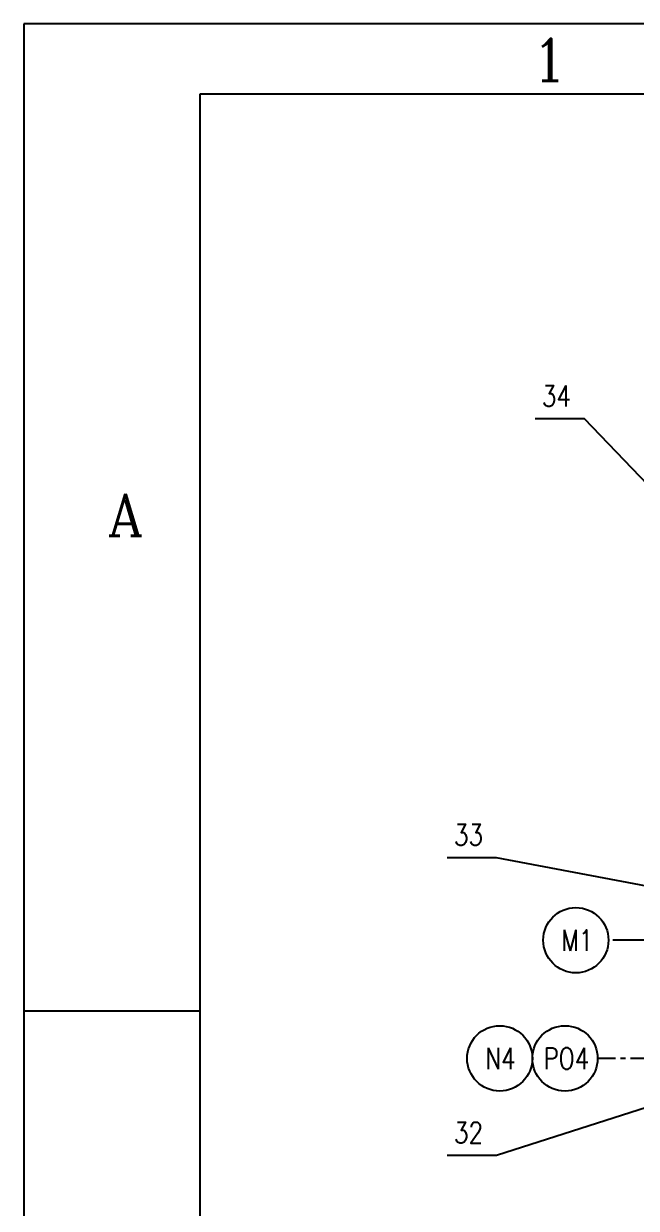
# Model space of a CAD drawing. Extents: x 16825 to 205982, y -10874 to 68273.
# Drawn here: x 159879 to 162924, y 62386 to 68273 of the extents above; entities that cross this region are included whole.
import ezdxf
from ezdxf.enums import TextEntityAlignment as Align

# ---------------------------------------------------------------- set-up
doc = ezdxf.new("R2010")
doc.units = 0
doc.header["$LTSCALE"] = 5
doc.header["$MEASUREMENT"] = 0
doc.linetypes.add('CENTER', pattern=[18, 15, -1, 1, -1])
for name, color, linetype in [('CEN', 6, 'CENTER'), ('DIM', 1, 'CONTINUOUS'), ('THIN', 1, 'CONTINUOUS'), ('TK', 3, 'CONTINUOUS'), ('TXT', 3, 'CONTINUOUS'), ('TXT_E', 7, 'CONTINUOUS')]:
    doc.layers.add(name, color=color, linetype=linetype)
doc.styles.add('ROMANC', font='romanc')
doc.styles.get("Standard").update_dxf_attribs({"font": 'simplex', "width": 0.75, "bigfont": 'hzdx'})

msp = doc.modelspace()

# ---------------------------------------------------------------- linework, layer by layer
at = {"layer": 'CEN', "ltscale": 5}
for p, q in [((163631.742, 63718.525), (162785.965, 63718.525)), ((164170.377, 63131.373), (162731.954, 63131.373))]:
    msp.add_line(p, q, dxfattribs=at)
at = {"layer": 'DIM'}
for centre in [(162623.778, 63718.525), (162245.395, 63131.373), (162569.768, 63131.373)]:
    msp.add_circle(centre, 162.187, dxfattribs=at)
at = {"layer": 'THIN'}
for p, q in [((164206.684, 64703.785), (162666.521, 66309.315)), ((164140.377, 63767.626), (162229.69, 64128.51)), ((163735.877, 63131.373), (162229.69, 62649.118))]:
    msp.add_line(p, q, dxfattribs=at)
at = {"layer": 'TK'}
for p, q in [((159879.065, 68272.715), (159879.065, 26657.715)), ((184169.065, 68272.715), (159879.065, 68272.715)), ((160754.065, 67922.715), (160754.065, 27007.715)), ((183819.065, 67922.715), (160754.065, 67922.715)), ((159879.065, 63367.465), (160754.065, 63367.465))]:
    msp.add_line(p, q, dxfattribs=at)
at = {"layer": 'TXT_E', "color": 2}
for p, q in [((162666.521, 66309.315), (162420.765, 66309.315)), ((162229.69, 64128.51), (161983.934, 64128.51)), ((162229.69, 62649.118), (161983.934, 62649.118))]:
    msp.add_line(p, q, dxfattribs=at)

# ---------------------------------------------------------------- texts
at = {"layer": 'TK', "style": 'ROMANC'}
for s, p in [('1', (162401.573, 67988.531)), ('A', (160294.424, 65727.337))]:
    msp.add_text(s, height=210, dxfattribs=at).set_placement(p)
at = {"layer": 'TXT', "width": 0.8}
for s, p in [('34', (162526.984, 66338.811)), ('33', (162090.153, 64158.006)), ('32', (162090.153, 62678.614))]:
    msp.add_text(s, height=105, dxfattribs=at).set_placement(p, align=Align.BOTTOM_CENTER)
for s, p in [('M1', (162551.431, 63665.508)), ('N4', (162173.047, 63078.355)), ('PO4', (162462.886, 63078.355))]:
    msp.add_text(s, height=105, dxfattribs=at).set_placement(p)

doc.saveas('drawing.dxf')
